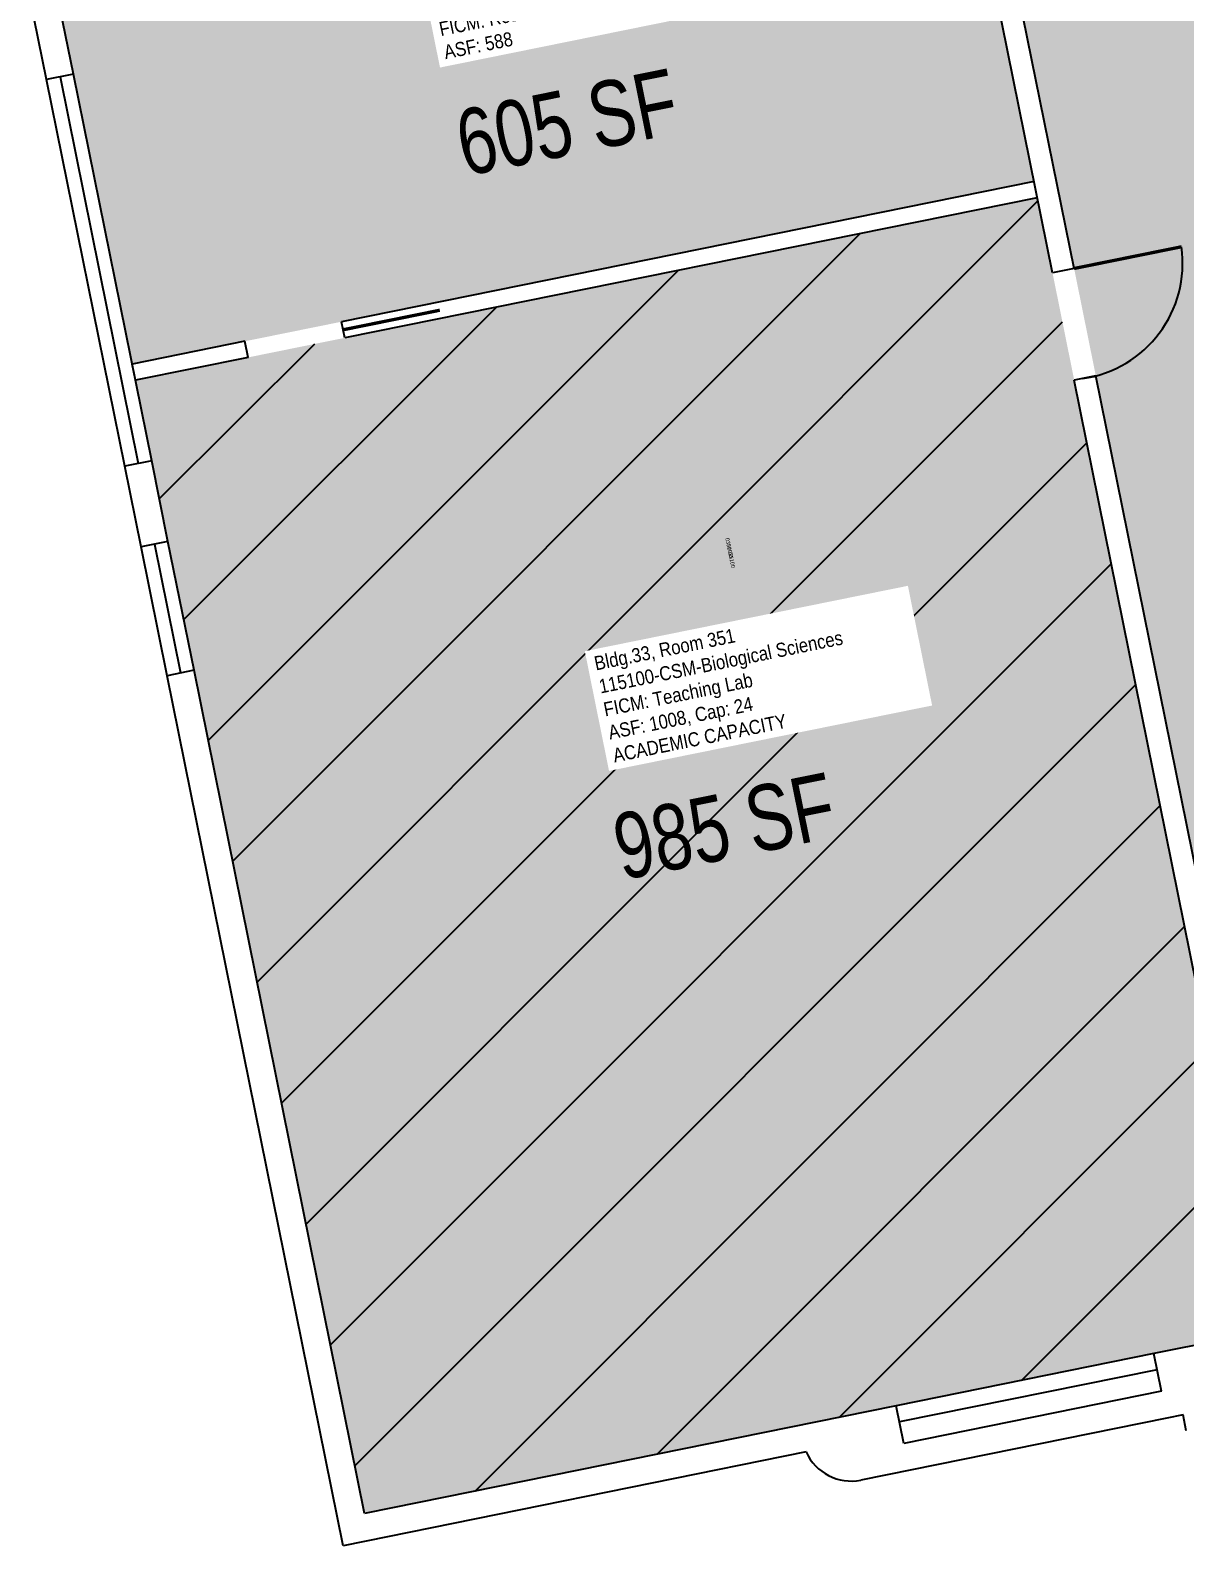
# Model space of a CAD drawing. Header units: inches. Extents: x 0 to 69220337, y 0 to 27683436.
# Drawn here: x 69218379 to 69218801, y 27681532 to 27682085 of the extents above; entities that cross this region are included whole.
import ezdxf
from ezdxf.enums import TextEntityAlignment as Align

# ---------------------------------------------------------------- set-up
doc = ezdxf.new("R2010")
doc.units = ezdxf.units.IN
doc.header["$LTSCALE"] = 0.25
doc.header["$MEASUREMENT"] = 0
for name, color, linetype in [('A-DOOR', 2, 'CONTINUOUS'), ('A-GLAZ', 1, 'CONTINUOUS'), ('A-IDEN-RNUM', 7, 'CONTINUOUS'), ('A-IDEN-SNUM', 4, 'CONTINUOUS'), ('A-IDEN-VNUM', 4, 'CONTINUOUS'), ('A-WALL', 5, 'CONTINUOUS'), ('AREA-TEXT', 3, 'CONTINUOUS'), ('Rooms-Capacity', 4, 'CONTINUOUS'), ('Rooms-Category-Color', 7, 'CONTINUOUS'), ('Rooms-College-Color', 7, 'CONTINUOUS'), ('Rooms-Department-Color', 7, 'CONTINUOUS'), ('Rooms-Division-Color', 7, 'CONTINUOUS'), ('Rooms-Information', 7, 'CONTINUOUS')]:
    doc.layers.add(name, color=color, linetype=linetype)
doc.styles.add('CP_AREA', font='arial.ttf', dxfattribs={"height": 15})
doc.styles.add('CP_ROOMSNUMBER', font='arial.ttf', dxfattribs={"height": 1})
doc.styles.add('CP_ROOMVNUMBER', font='arial.ttf', dxfattribs={"width": 0.85, "height": 0.075})

msp = doc.modelspace()

# ---------------------------------------------------------------- hatches: boundary and pattern name
at = {"layer": 'Rooms-Capacity'}
h = msp.add_hatch(dxfattribs=at)
h.set_pattern_fill('ANSI31', color=256, scale=300, style=0)
h.set_pattern_definition([(45, (0, 0), (-26.516504294, 26.516504294), [])])
h.paths.add_polyline_path([(69218747.01, 27682023.9), (69218417.73, 27681957.27), (69218423.68, 27681927.87), (69218429.63, 27681898.46), (69218439.15, 27681851.42), (69218501.42, 27681543.65), (69218695.49, 27681582.92), (69218789.58, 27681601.96), (69218830.71, 27681610.28)])
at = {"layer": 'Rooms-Category-Color', "true_color": 0xadadad}
msp.add_hatch(color=253, dxfattribs=at).paths.add_polyline_path([(69218712.02, 27682781.98), (69218606.16, 27682760.56), (69218827.89, 27681664.72), (69218933.75, 27681686.14)])
at = {"layer": 'Rooms-Category-Color', "true_color": 0xe3f498}
for points in [[(69218745.82, 27682029.78), (69218678.99, 27682360.08), (69218520.25, 27682327.96), (69218550, 27682180.94), (69218379.45, 27682146.43), (69218389.17, 27682098.41), (69218395.12, 27682069.01), (69218416.54, 27681963.15)], [(69218747.01, 27682023.9), (69218417.73, 27681957.27), (69218423.68, 27681927.87), (69218429.63, 27681898.46), (69218439.15, 27681851.42), (69218501.42, 27681543.65), (69218695.49, 27681582.92), (69218789.58, 27681601.96), (69218830.71, 27681610.28)]]:
    msp.add_hatch(color=61, dxfattribs=at).paths.add_polyline_path(points)
at = {"layer": 'Rooms-College-Color', "true_color": 0xadadad}
msp.add_hatch(color=253, dxfattribs=at).paths.add_polyline_path([(69218712.02, 27682781.98), (69218606.16, 27682760.56), (69218827.89, 27681664.72), (69218933.75, 27681686.14)])
at = {"layer": 'Rooms-College-Color', "true_color": 0xffe090}
for points in [[(69218745.82, 27682029.78), (69218678.99, 27682360.08), (69218520.25, 27682327.96), (69218550, 27682180.94), (69218379.45, 27682146.43), (69218389.17, 27682098.41), (69218395.12, 27682069.01), (69218416.54, 27681963.15)], [(69218747.01, 27682023.9), (69218417.73, 27681957.27), (69218423.68, 27681927.87), (69218429.63, 27681898.46), (69218439.15, 27681851.42), (69218501.42, 27681543.65), (69218695.49, 27681582.92), (69218789.58, 27681601.96), (69218830.71, 27681610.28)]]:
    msp.add_hatch(color=41, dxfattribs=at).paths.add_polyline_path(points)
at = {"layer": 'Rooms-Department-Color', "true_color": 0xacacac}
msp.add_hatch(color=253, dxfattribs=at).paths.add_polyline_path([(69218712.02, 27682781.98), (69218606.16, 27682760.56), (69218827.89, 27681664.72), (69218933.75, 27681686.14)])
at = {"layer": 'Rooms-Department-Color', "true_color": 0xffe090}
for points in [[(69218745.82, 27682029.78), (69218678.99, 27682360.08), (69218520.25, 27682327.96), (69218550, 27682180.94), (69218379.45, 27682146.43), (69218389.17, 27682098.41), (69218395.12, 27682069.01), (69218416.54, 27681963.15)], [(69218747.01, 27682023.9), (69218417.73, 27681957.27), (69218423.68, 27681927.87), (69218429.63, 27681898.46), (69218439.15, 27681851.42), (69218501.42, 27681543.65), (69218695.49, 27681582.92), (69218789.58, 27681601.96), (69218830.71, 27681610.28)]]:
    msp.add_hatch(color=41, dxfattribs=at).paths.add_polyline_path(points)
at = {"layer": 'Rooms-Division-Color', "true_color": 0xadadad}
msp.add_hatch(color=253, dxfattribs=at).paths.add_polyline_path([(69218712.02, 27682781.98), (69218606.16, 27682760.56), (69218827.89, 27681664.72), (69218933.75, 27681686.14)])
at = {"layer": 'Rooms-Division-Color', "true_color": 0xffe090}
for points in [[(69218745.82, 27682029.78), (69218678.99, 27682360.08), (69218520.25, 27682327.96), (69218550, 27682180.94), (69218379.45, 27682146.43), (69218389.17, 27682098.41), (69218395.12, 27682069.01), (69218416.54, 27681963.15)], [(69218747.01, 27682023.9), (69218417.73, 27681957.27), (69218423.68, 27681927.87), (69218429.63, 27681898.46), (69218439.15, 27681851.42), (69218501.42, 27681543.65), (69218695.49, 27681582.92), (69218789.58, 27681601.96), (69218830.71, 27681610.28)]]:
    msp.add_hatch(color=41, dxfattribs=at).paths.add_polyline_path(points)

# ---------------------------------------------------------------- linework, layer by layer
at = {"layer": 'A-DOOR', "const_width": 1.2, "elevation": 0}
for points in [[(69218760.45, 27681998.05), (69218799.65, 27682005.98)], [(69218493.58, 27681975.68), (69218528.87, 27681982.82)]]:
    msp.add_lwpolyline(points, dxfattribs=at)
at = {"layer": 'A-DOOR'}
msp.add_arc((69218757.5, 27682000, 0), 42.57, 278.072, 8.072, dxfattribs=at)
at = {"layer": 'A-GLAZ'}
for p, q in [((69218413.88, 27681925.88, 0), (69218385.32, 27682067.02, 0)), ((69218390.22, 27682068.02, 0), (69218418.78, 27681926.88, 0)), ((69218423.68, 27681927.87, 0), (69218395.12, 27682069.01, 0)), ((69218429.34, 27681849.43, 0), (69218419.83, 27681896.48, 0)), ((69218424.73, 27681897.47, 0), (69218434.25, 27681850.43, 0)), ((69218439.15, 27681851.42, 0), (69218429.63, 27681898.46, 0))]:
    msp.add_line(p, q, dxfattribs=at)
at = {"layer": 'A-WALL'}
for p, q in [((69218752.57, 27681996.45, 0), (69218696.05, 27682275.79, 0)), ((69218760.45, 27681998.05, 0), (69218703.93, 27682277.38, 0)), ((69218385.32, 27682067.02, 0), (69218379.37, 27682096.43, 0)), ((69218395.12, 27682069.01, 0), (69218389.17, 27682098.41, 0)), ((69218395.12, 27682069.01, 0), (69218385.32, 27682067.02, 0)), ((69218745.82, 27682029.78, 0), (69218492.99, 27681978.62, 0)), ((69218747.01, 27682023.9, 0), (69218494.18, 27681972.74, 0)), ((69218760.45, 27681998.05, 0), (69218752.57, 27681996.45, 0)), ((69218494.18, 27681972.74, 0), (69218492.99, 27681978.62, 0)), ((69218457.7, 27681971.48, 0), (69218416.54, 27681963.15, 0)), ((69218458.89, 27681965.6, 0), (69218457.7, 27681971.48, 0)), ((69218417.73, 27681957.27, 0), (69218416.54, 27681963.15, 0)), ((69218458.89, 27681965.6, 0), (69218417.73, 27681957.27, 0)), ((69218768.38, 27681958.84, 0), (69218760.5, 27681957.25, 0)), ((69218811.88, 27681703.31, 0), (69218760.5, 27681957.25, 0)), ((69218819.76, 27681704.9, 0), (69218768.38, 27681958.84, 0)), ((69218423.68, 27681927.87, 0), (69218413.88, 27681925.88, 0)), ((69218429.63, 27681898.46, 0), (69218423.68, 27681927.87, 0)), ((69218419.83, 27681896.48, 0), (69218413.88, 27681925.88, 0)), ((69218429.63, 27681898.46, 0), (69218419.83, 27681896.48, 0)), ((69218439.15, 27681851.42, 0), (69218429.34, 27681849.43, 0)), ((69218501.42, 27681543.65, 0), (69218439.15, 27681851.42, 0)), ((69218493.6, 27681531.87, 0), (69218429.34, 27681849.43, 0)), ((69218830.71, 27681610.28, 0), (69218789.58, 27681601.96, 0)), ((69218830.71, 27681610.28, 0), (69218789.58, 27681601.96, 0)), ((69218789.58, 27681601.96, 0), (69218695.49, 27681582.92, 0)), ((69218792.35, 27681588.24, 0), (69218789.58, 27681601.96, 0)), ((69218790.77, 27681596.08, 0), (69218696.68, 27681577.04, 0)), ((69218792.35, 27681588.24, 0), (69218698.26, 27681569.2, 0)), ((69218695.49, 27681582.92, 0), (69218501.42, 27681543.65, 0)), ((69218698.26, 27681569.2, 0), (69218695.49, 27681582.92, 0)), ((69218800.22, 27681579.63, 0), (69218794.34, 27681578.44, 0)), ((69218801.41, 27681573.74, 0), (69218800.22, 27681579.63, 0)), ((69218794.34, 27681578.44, 0), (69218682.6, 27681555.83, 0)), ((69218662.62, 27681566.07, 0), (69218493.6, 27681531.87, 0))]:
    msp.add_line(p, q, dxfattribs=at)
msp.add_arc((69218679.03, 27681573.47, 0), 18, 204.277, 281.4387, dxfattribs=at)

# ---------------------------------------------------------------- texts
at = {"layer": 'A-IDEN-RNUM', "style": 'CP_ROOMSNUMBER'}
msp.add_text('0351-00', height=1.44, rotation=281.4387, dxfattribs=at).set_placement((69218633.11, 27681899.57))
at = {"layer": 'A-IDEN-SNUM', "style": 'CP_ROOMSNUMBER'}
msp.add_text('0330035100', height=1.44, rotation=281.4387, dxfattribs=at).set_placement((69218633.11, 27681899.57))
at = {"layer": 'A-IDEN-VNUM', "style": 'CP_ROOMVNUMBER', "width": 0.85}
for s, p in [('352', (69218530.97, 27682074.36)), ('351', (69218592.68, 27681817.63))]:
    msp.add_text(s, height=36, rotation=11.4387, dxfattribs=at).set_placement(p)
at = {"layer": 'AREA-TEXT', "style": 'CP_AREA', "width": 0.75}
for s, p in [('605 SF', (69218575.29, 27682051.46)), ('985 SF', (69218632.73, 27681794.54))]:
    msp.add_text(s, height=24, rotation=11.4387, dxfattribs=at).set_placement(p, align=Align.MIDDLE_CENTER)

# ---------------------------------------------------------------- next in the draw order: texts
at = {"layer": 'Rooms-Information', "width": 115.2, "attachment_point": 7, "rotation": 11.4387, "style": 'CP_ROOMVNUMBER', "bg_fill": 3, "box_fill_scale": 1.5, "bg_fill_color": 256, "bg_fill_true_color": 13158600, "bg_fill_transparency": 0}
for s, insert, char_height in [('Bldg.33, Room 352^M^J115100-CSM-Biological Sciences^M^JFICM: Research Lab^M^JASF: 588', (69218530.97, 27682074.36), 5.1429), ('Bldg.33, Room 351^M^J115100-CSM-Biological Sciences^M^JFICM: Teaching Lab^M^JASF: 1008, Cap: 24^M^JACADEMIC CAPACITY', (69218592.68, 27681817.63), 5.14286)]:
    msp.add_mtext(s, dxfattribs=dict(at, insert=insert, char_height=char_height))

doc.saveas('drawing.dxf')
